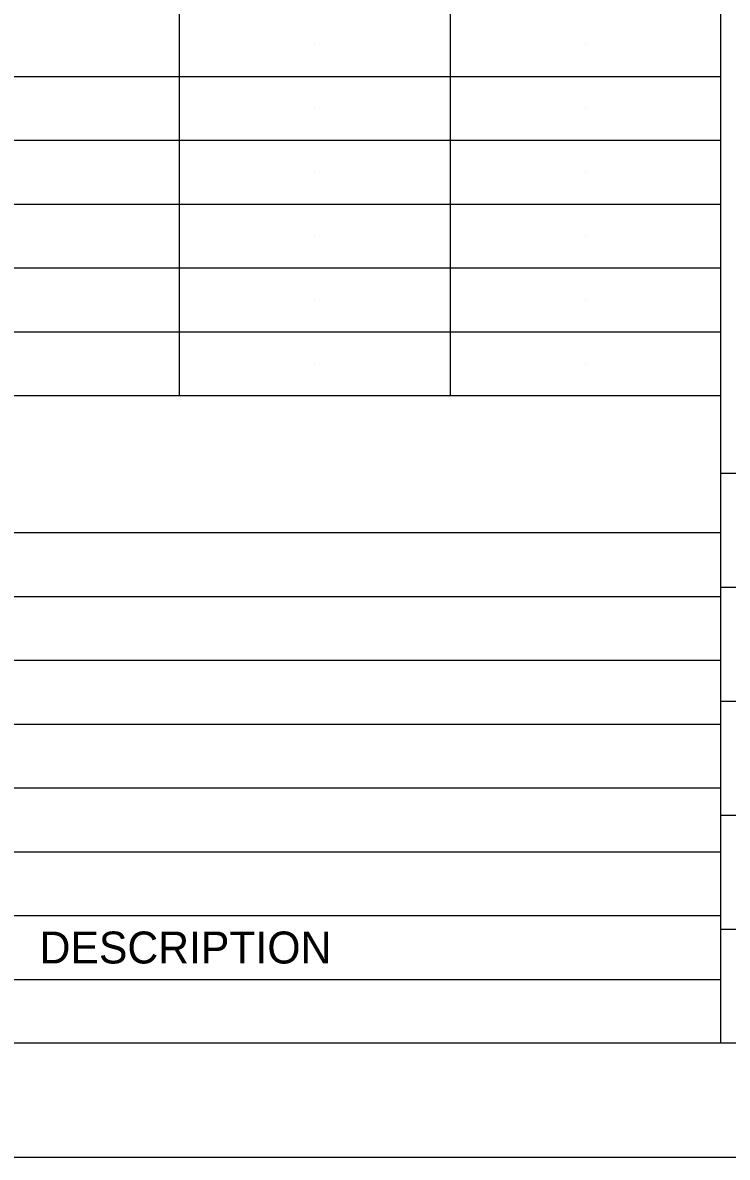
# Model space of a CAD drawing. Extents: x 0 to 34, y 0 to 22.
# Drawn here: x 28.938 to 32.028, y 0 to 4.976 of the extents above; entities that cross this region are included whole.
import ezdxf

# ---------------------------------------------------------------- set-up
doc = ezdxf.new("R2010")
doc.units = 0
for name, color, linetype in [('SH_Border', 7, 'Continuous'), ('SH_Cut_Line', 7, 'Continuous'), ('SH_Data', 7, 'Continuous'), ('SH_Text', 7, 'Continuous')]:
    doc.layers.add(name, color=color, linetype=linetype)

msp = doc.modelspace()

# ---------------------------------------------------------------- linework, layer by layer
at = {"layer": 'SH_Border'}
for p, q in [((32, 0.5), (32, 21.5)), ((32, 3), (33.5, 3)), ((32, 2.5), (33.5, 2.5)), ((32, 2), (33.5, 2)), ((32, 1.5), (33.5, 1.5)), ((32, 1), (33.5, 1))]:
    msp.add_line(p, q, dxfattribs=at)
msp.add_lwpolyline([(1.5, 21.5), (33.5, 21.5), (33.5, 0.5), (1.5, 0.5)], close=True, dxfattribs=at)
at = {"layer": 'SH_Cut_Line'}
msp.add_lwpolyline([(0, 0), (34, 0), (34, 22), (0, 22)], close=True, dxfattribs=at)
at = {"layer": 'SH_Data'}
for p, q in [((29.6248, 19.9004), (29.6248, 3.3404)), ((30.8124, 19.6004), (30.8124, 3.3404)), ((30.2187, 4.8804), (30.2187, 4.8804)), ((31.4062, 4.8804), (31.4062, 4.8804)), ((1.5, 4.7404), (32, 4.7404)), ((30.2187, 4.6004), (30.2187, 4.6004)), ((31.4062, 4.6004), (31.4062, 4.6004)), ((1.5, 4.4604), (32, 4.4604)), ((30.2187, 4.3204), (30.2187, 4.3204)), ((31.4062, 4.3204), (31.4062, 4.3204)), ((1.5, 4.1804), (32, 4.1804)), ((30.2187, 4.0404), (30.2187, 4.0404)), ((31.4062, 4.0404), (31.4062, 4.0404)), ((1.5, 3.9004), (32, 3.9004)), ((30.2187, 3.7604), (30.2187, 3.7604)), ((31.4062, 3.7604), (31.4062, 3.7604)), ((1.5, 3.6204), (32, 3.6204)), ((30.2187, 3.4804), (30.2187, 3.4804)), ((31.4062, 3.4804), (31.4062, 3.4804)), ((1.5, 3.3404), (32, 3.3404))]:
    msp.add_line(p, q, dxfattribs=at)
at = {"layer": 'SH_Text'}
for p, q in [((25.1966, 2.74), (32, 2.74)), ((25.1966, 2.46), (32, 2.46)), ((25.1966, 2.18), (32, 2.18)), ((25.1966, 1.9), (32, 1.9)), ((25.1966, 1.62), (32, 1.62)), ((25.1966, 1.34), (32, 1.34)), ((25.1966, 1.06), (32, 1.06)), ((25.1966, 0.78), (32, 0.78)), ((32, 0.5), (32, 0.5))]:
    msp.add_line(p, q, dxfattribs=at)

# ---------------------------------------------------------------- texts
msp.add_text('DESCRIPTION', height=0.14, dxfattribs=at).set_placement((29.0123, 0.85))

doc.saveas('drawing.dxf')
